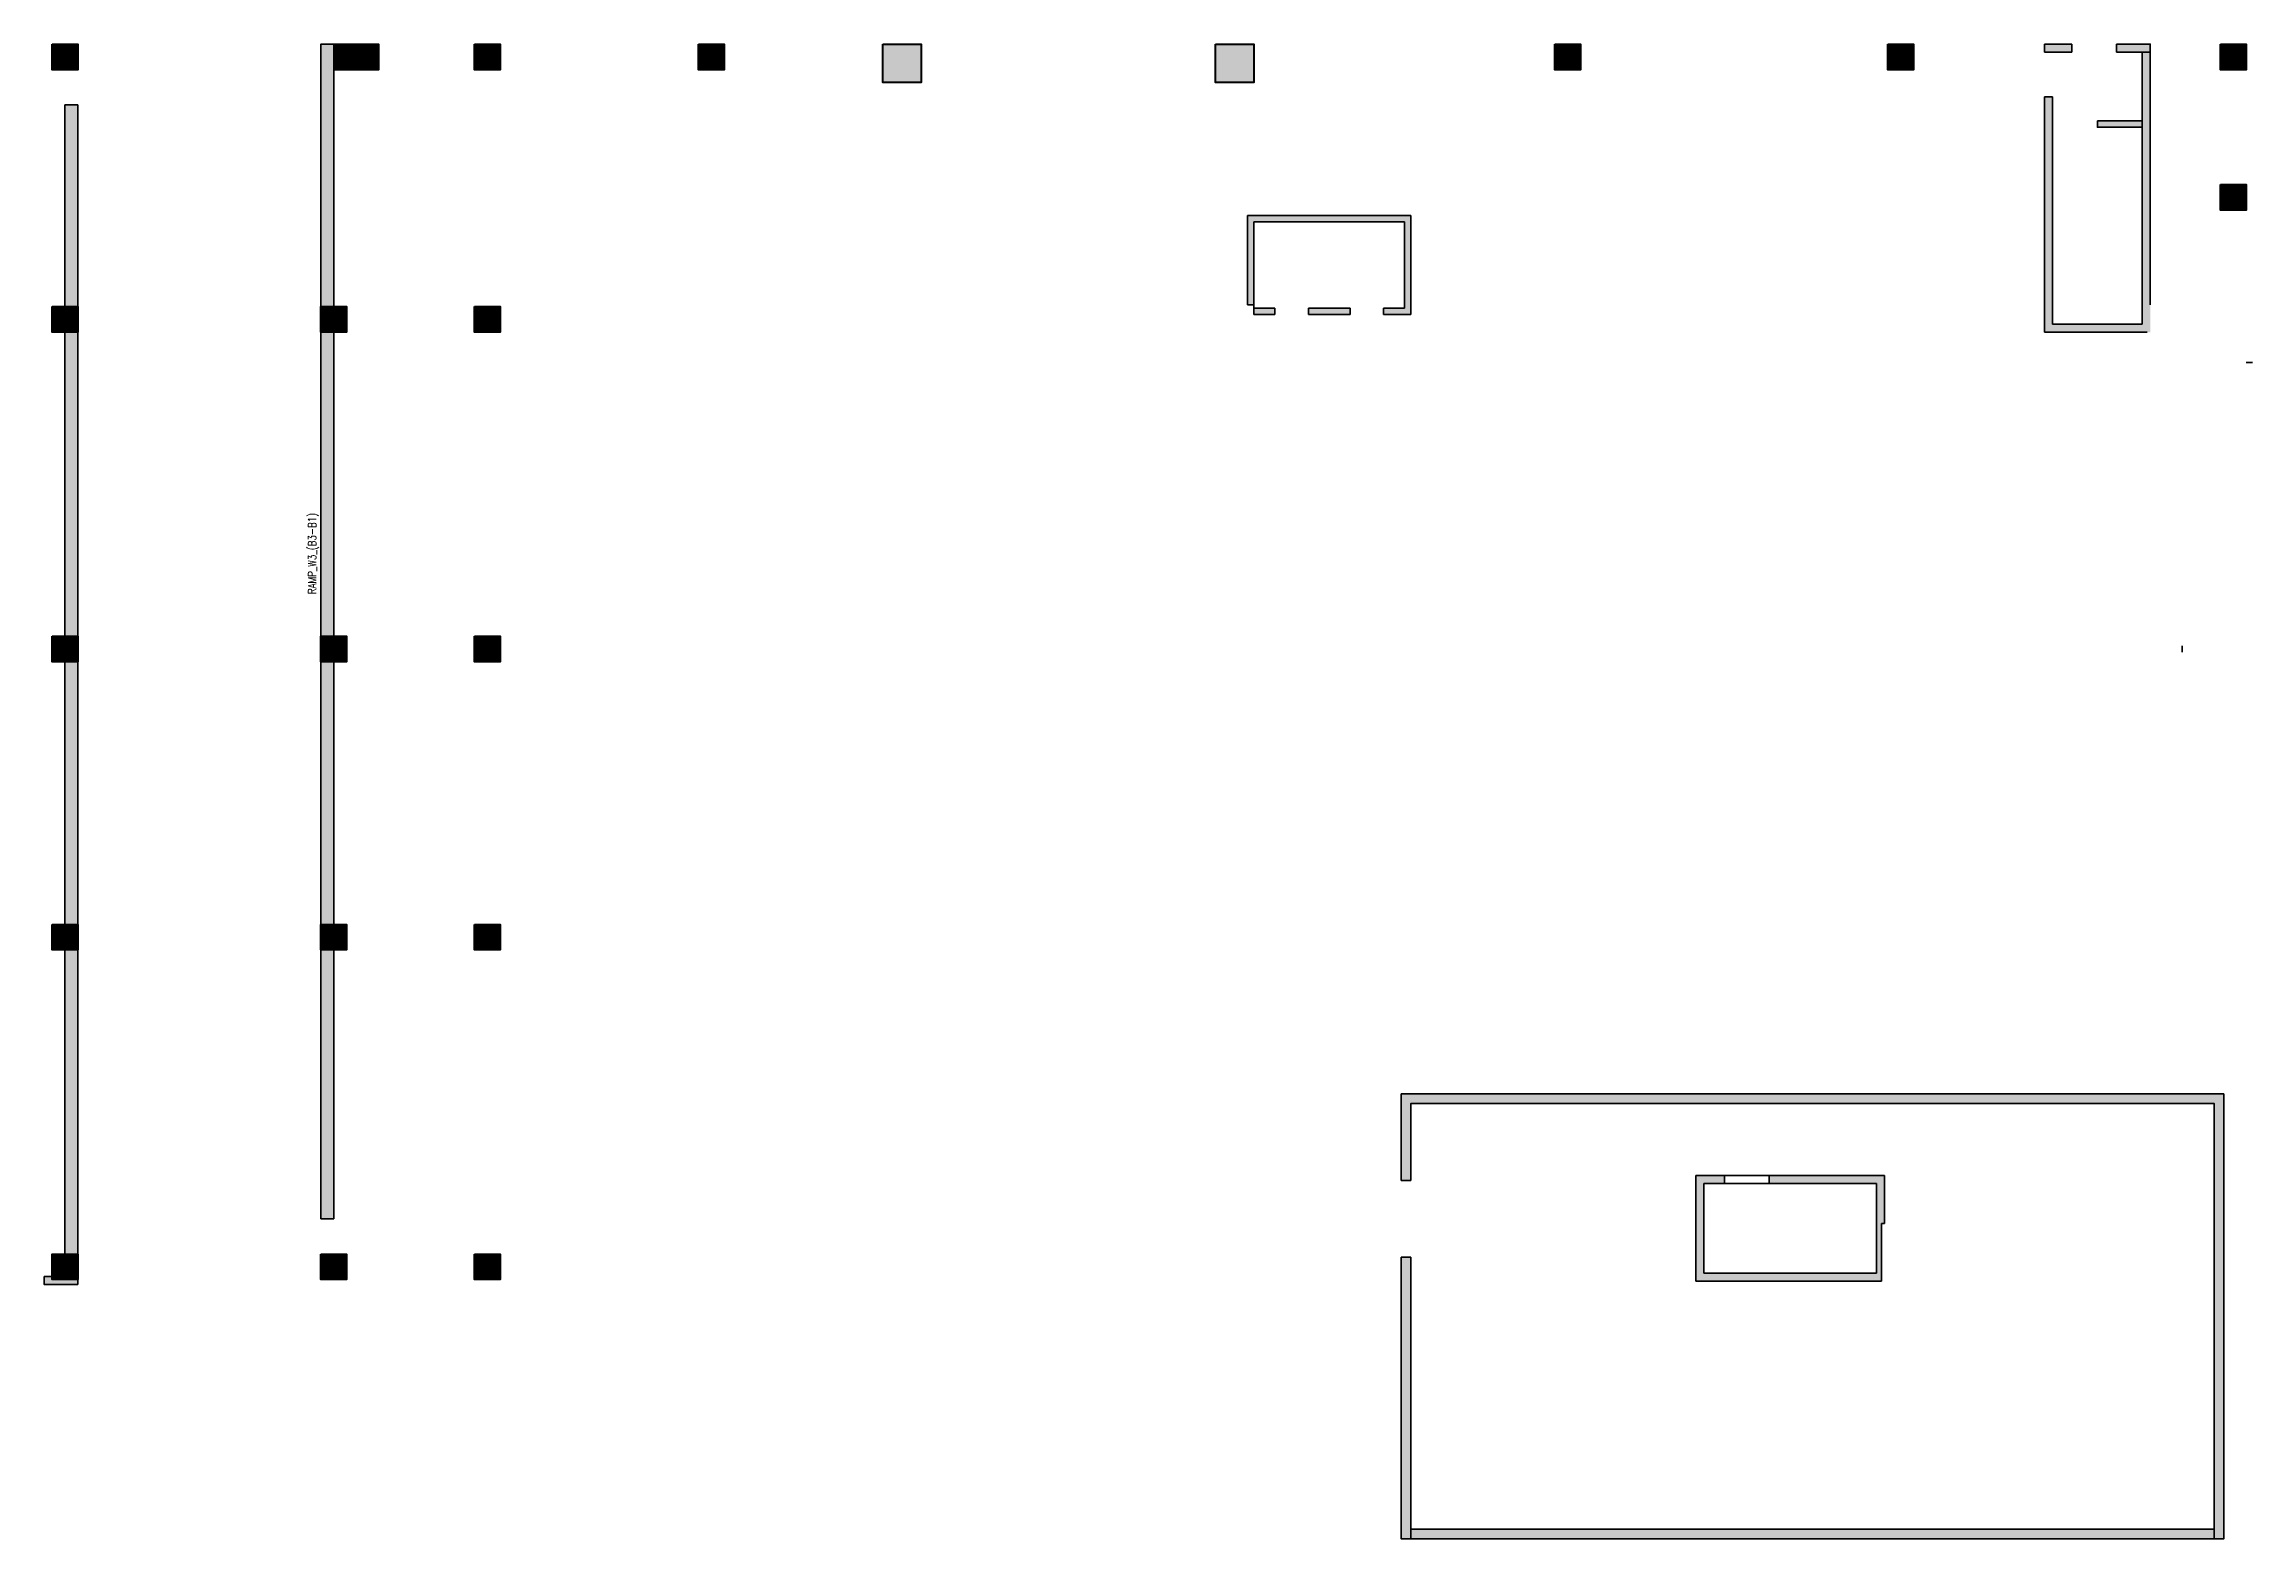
# Model space of a CAD drawing. Header units: millimetres. Extents: x -2800 to 233965, y -10798 to 95800.
# Drawn here: x 113550 to 182433, y 400 to 47100 of the extents above; entities that cross this region are included whole.
import ezdxf

# ---------------------------------------------------------------- set-up
doc = ezdxf.new("R2010")
doc.units = ezdxf.units.MM
doc.layers.get('Defpoints').update_dxf_attribs({"color": 151, "lineweight": 9})
for name, color, linetype, lineweight in [('C1', 20, 'Continuous', 35), ('NDC_S-COLUMN', 4, 'Continuous', 40), ('NDC_S_HATCH COLUMN AND WALL', 251, 'Continuous', 13), ('PD_B1F_Col|PD_B1F_Col|POD_Core wall_12(B3-B1)$0$NDC_S_WALL', 6, 'Continuous', 35), ('POD_Core wall_1(B3-B2)$0$NDC_S_HATCH COLUMN AND WALL', 251, 'Continuous', 13), ('POD_Core wall_12.1(1F)$0$NDC_S_WALL', 6, 'Continuous', 35), ('Ramp wall 2(B3-B1)$0$$0$NDC_S_WALL', 6, 'Continuous', 35), ('Ramp wall 3(B3-B1)$0$NDC_S_HATCH COLUMN AND WALL', 251, 'Continuous', 13), ('Ramp wall 3(B3-B1)$0$NDC_S_WALL', 6, 'Continuous', 35)]:
    doc.layers.add(name, color=color, linetype=linetype, lineweight=lineweight)
doc.styles.add('Ramp wall 3(B3-B1)$0$NDC_BAR 2', font='romans.shx', dxfattribs={"width": 0.8})

# ---------------------------------------------------------------- blocks, each defined once
blk = doc.blocks.new('cot')
at = {"layer": 'NDC_S_HATCH COLUMN AND WALL', "ltscale": 0.005}
h = blk.add_hatch(color=256, dxfattribs=at)
h.dxf.hatch_style = 1
h.paths.add_polyline_path([(-0.5, 0.5), (0.5, 0.5), (0.5, -0.5), (-0.5, -0.5)])
at = {"layer": 'NDC_S-COLUMN', "ltscale": 0.005}
blk.add_lwpolyline([(-0.5, 0.5), (0.5, 0.5), (0.5, -0.5), (-0.5, -0.5)], close=True, dxfattribs=at)

msp = doc.modelspace()

# ---------------------------------------------------------------- hatches: boundary and pattern name
at = {"layer": 'NDC_S_HATCH COLUMN AND WALL'}
h = msp.add_hatch(color=256, dxfattribs=at)
h.dxf.hatch_style = 1
h.paths.add_polyline_path([(151150, 41750), (151150, 38950), (151350, 38950), (151350, 41550), (156050, 41550), (156050, 38850), (155400, 38850), (155400, 38650), (156250, 38650), (156250, 41750)])
h = msp.add_hatch(color=256, dxfattribs=at)
h.dxf.hatch_style = 1
h.paths.add_polyline_path([(154350, 38850), (153050, 38850), (153050, 38650), (154350, 38650)])
h.paths.add_polyline_path([(151350, 38850), (151350, 38650), (152000, 38650), (152000, 38850)])
h = msp.add_hatch(color=256, dxfattribs=at)
h.dxf.hatch_style = 1
h.paths.add_polyline_path([(171050, 11750), (167450, 11750), (167450, 11500), (170800, 11500), (170800, 8700), (165400, 8700), (165400, 11500), (166050, 11500), (166050, 11750), (165150, 11750), (165150, 8450), (170950, 8450), (170950, 10250), (171050, 10250)])
at = {"layer": 'POD_Core wall_1(B3-B2)$0$NDC_S_HATCH COLUMN AND WALL', "ltscale": 200}
h = msp.add_hatch(color=256, dxfattribs=at)
h.dxf.hatch_style = 1
h.paths.add_polyline_path([(181650, 14300), (155950, 14300), (155950, 11600), (156250, 11600), (156250, 14000), (181350, 14000), (181350, 400), (181650, 400)])
h.paths.add_polyline_path([(156250, 9200), (155950, 9200), (155950, 400), (156250, 400)], flags=17)
h = msp.add_hatch(color=256, dxfattribs=at)
h.dxf.hatch_style = 1
h.paths.add_polyline_path([(181350, 700), (156250, 700), (156250, 400), (181350, 400)])
at = {"layer": 'Ramp wall 3(B3-B1)$0$NDC_S_HATCH COLUMN AND WALL'}
h = msp.add_hatch(color=256, dxfattribs=at)
h.dxf.hatch_style = 1
h.paths.add_polyline_path([(122200, 10400), (122600, 10400), (122600, 47100), (122200, 47100)])
h = msp.add_hatch(color=256, dxfattribs=at)
h.dxf.hatch_style = 1
h.paths.add_polyline_path([(122600, 47100), (123200, 47100), (123200, 46300), (122600, 46300)])
h = msp.add_hatch(color=256, dxfattribs=at)
h.dxf.hatch_style = 1
h.paths.add_polyline_path([(176050, 46850), (176900, 46850), (176900, 47100), (176050, 47100)])
h.paths.add_polyline_path([(176300, 45450), (176050, 45450), (176050, 38100), (179350, 38100), (179350, 38950), (179350, 46300), (179350, 46850), (179100, 46850), (179100, 38350), (176300, 38350), (176300, 44500)])
h = msp.add_hatch(color=256, dxfattribs=at)
h.dxf.hatch_style = 1
h.paths.add_polyline_path([(179350, 47100), (179100, 47100), (178300, 47100), (178300, 46850), (179350, 46850)])
h = msp.add_hatch(color=256, dxfattribs=at)
h.dxf.hatch_style = 1
h.paths.add_polyline_path([(114600, 9300), (114200, 9300), (114200, 45200), (114600, 45200)])
h = msp.add_hatch(color=256, dxfattribs=at)
h.dxf.hatch_style = 1
h.paths.add_polyline_path([(179100, 44700), (177700, 44700), (177700, 44500), (179100, 44500)])
h = msp.add_hatch(color=256, dxfattribs=at)
h.dxf.hatch_style = 1
h.paths.add_polyline_path([(113550, 8600), (114600, 8600), (114600, 8350), (113550, 8350)])

# ---------------------------------------------------------------- linework, layer by layer
at = {"layer": 'C1', "color": 6}
for p, q in [((182350, 37150), (182544, 37150)), ((180350, 28100), (180350, 28300))]:
    msp.add_line(p, q, dxfattribs=at)
at = {"layer": 'PD_B1F_Col|PD_B1F_Col|POD_Core wall_12(B3-B1)$0$NDC_S_WALL', "ltscale": 200}
msp.add_lwpolyline([(113550, 8600), (114600, 8600), (114600, 8350), (113550, 8350)], close=True, dxfattribs=at)
at = {"layer": 'POD_Core wall_12.1(1F)$0$NDC_S_WALL', "ltscale": 200}
for p, q in [((151150, 38950), (151150, 41750)), ((151150, 41750), (156250, 41750)), ((156050, 41550), (151350, 41550)), ((151350, 38850), (151350, 41550)), ((156050, 41550), (156050, 38850)), ((156250, 41750), (156250, 38650)), ((152000, 38850), (151350, 38850)), ((152000, 38650), (151350, 38650)), ((152000, 38650), (152000, 38850)), ((154350, 38850), (153050, 38850)), ((153050, 38650), (153050, 38850)), ((154350, 38650), (153050, 38650)), ((154350, 38650), (154350, 38850)), ((156050, 38850), (155400, 38850)), ((155400, 38650), (155400, 38850)), ((156250, 38650), (155400, 38650)), ((165150, 8450), (165150, 11750)), ((165150, 11750), (166050, 11750)), ((166050, 11750), (171050, 11750)), ((171050, 11750), (171050, 10250)), ((165400, 11500), (166050, 11500)), ((165400, 8700), (165400, 11500)), ((166050, 11500), (170800, 11500)), ((170800, 11500), (170800, 8700)), ((170950, 8450), (165150, 8450)), ((165400, 8700), (170800, 8700))]:
    msp.add_line(p, q, dxfattribs=at)
at = {"layer": 'POD_Core wall_12.1(1F)$0$NDC_S_WALL'}
for p, q in [((151150, 38950), (151350, 38950)), ((151350, 38650), (151350, 38850)), ((171050, 10250), (170950, 10250)), ((170950, 10250), (170950, 8450))]:
    msp.add_line(p, q, dxfattribs=at)
at = {"layer": 'POD_Core wall_12.1(1F)$0$NDC_S_WALL', "ltscale": 200}
msp.add_lwpolyline([(166050, 11750), (167450, 11750), (167450, 11500), (166050, 11500)], close=True, dxfattribs=at)
at = {"layer": 'Ramp wall 2(B3-B1)$0$$0$NDC_S_WALL', "ltscale": 200}
for points in [[(155950, 11600), (155950, 14300), (181650, 14300), (181650, 400), (155950, 400), (155950, 9200)], [(156250, 11600), (156250, 14000), (181350, 14000), (181350, 700), (156250, 700), (156250, 9200)], [(156250, 11600), (155950, 11600)], [(155950, 9200), (156250, 9200)]]:
    msp.add_lwpolyline(points, dxfattribs=at)
msp.add_lwpolyline([(181350, 700), (156250, 700), (156250, 400), (181350, 400)], close=True, dxfattribs=at)
at = {"layer": 'Ramp wall 3(B3-B1)$0$NDC_S_WALL', "ltscale": 200}
for p, q in [((176900, 47100), (176050, 47100)), ((176050, 46850), (176050, 47100)), ((176300, 46850), (176050, 46850)), ((176300, 46850), (176900, 46850)), ((176900, 47100), (176900, 46850)), ((178300, 47100), (179100, 47100)), ((178300, 47100), (178300, 46850)), ((179100, 46850), (179100, 38350)), ((179350, 38950), (179350, 45800)), ((176050, 45450), (176300, 45450)), ((176050, 38100), (176050, 45450)), ((176050, 45450), (176300, 45450)), ((176300, 45450), (176300, 44700)), ((176300, 44500), (176300, 38350)), ((179100, 44700), (179100, 44500)), ((176050, 38100), (179250, 38100)), ((179100, 38350), (176300, 38350)), ((122200, 10400), (122600, 10400))]:
    msp.add_line(p, q, dxfattribs=at)
at = {"layer": 'Ramp wall 3(B3-B1)$0$NDC_S_WALL'}
for p, q in [((176300, 44500), (176300, 44700)), ((177700, 44700), (177700, 44500))]:
    msp.add_line(p, q, dxfattribs=at)
at = {"layer": 'Ramp wall 3(B3-B1)$0$NDC_S_WALL', "ltscale": 200}
for points in [[(122200, 10400), (122200, 47100), (122600, 47100), (122600, 10400)], [(178300, 46850), (179350, 46850), (179350, 45800)], [(179100, 47100), (179350, 47100), (179350, 46850), (179100, 46850)], [(122200, 10400), (122600, 10400)]]:
    msp.add_lwpolyline(points, dxfattribs=at)
for points in [[(122600, 47100), (123200, 47100), (123200, 46300), (122600, 46300)], [(114600, 9300), (114200, 9300), (114200, 45200), (114600, 45200)], [(177700, 44700), (179100, 44700), (179100, 44500), (177700, 44500)], [(114600, 8500), (113800, 8500), (113800, 9300), (114600, 9300)]]:
    msp.add_lwpolyline(points, close=True, dxfattribs=at)

# ---------------------------------------------------------------- block references
at = {"layer": 'NDC_S_HATCH COLUMN AND WALL', "ltscale": 200}
for p, xscale, yscale in [((114200, 46700), 800, 800), ((123600, 46700), 800, 800), ((127400, 46700), 800, 800), ((134400, 46700), 800, 800), ((140350, 46500), 1200, 1200), ((150750, 46500), 1200, 1200), ((161150, 46700), 800, 800), ((171550, 46700), 800, 800), ((181950, 46700), 800, 800), ((181950, 42313), 800, 800), ((114200, 38500), 800, 800), ((122600, 38500), 800, 800), ((127400, 38500), 800, 800), ((114200, 28200), 800, 800), ((122600, 28200), 800, 800), ((127400, 28200), 800, 800), ((114200, 19200), 800, 800), ((122600, 19200), 800, 800), ((127400, 19200), 800, 800), ((114200, 8900), 800, 800), ((122600, 8900), 800, 800), ((127400, 8900), 800, 800)]:
    msp.add_blockref('cot', p, dxfattribs=dict(at, xscale=xscale, yscale=yscale))

# ---------------------------------------------------------------- texts
at = {"layer": 'Defpoints', "style": 'Ramp wall 3(B3-B1)$0$NDC_BAR 2', "width": 0.8}
msp.add_text('RAMP_W3_(B3-B1)', height=250, rotation=90, dxfattribs=at).set_placement((122047, 29915))

doc.saveas('drawing.dxf')
